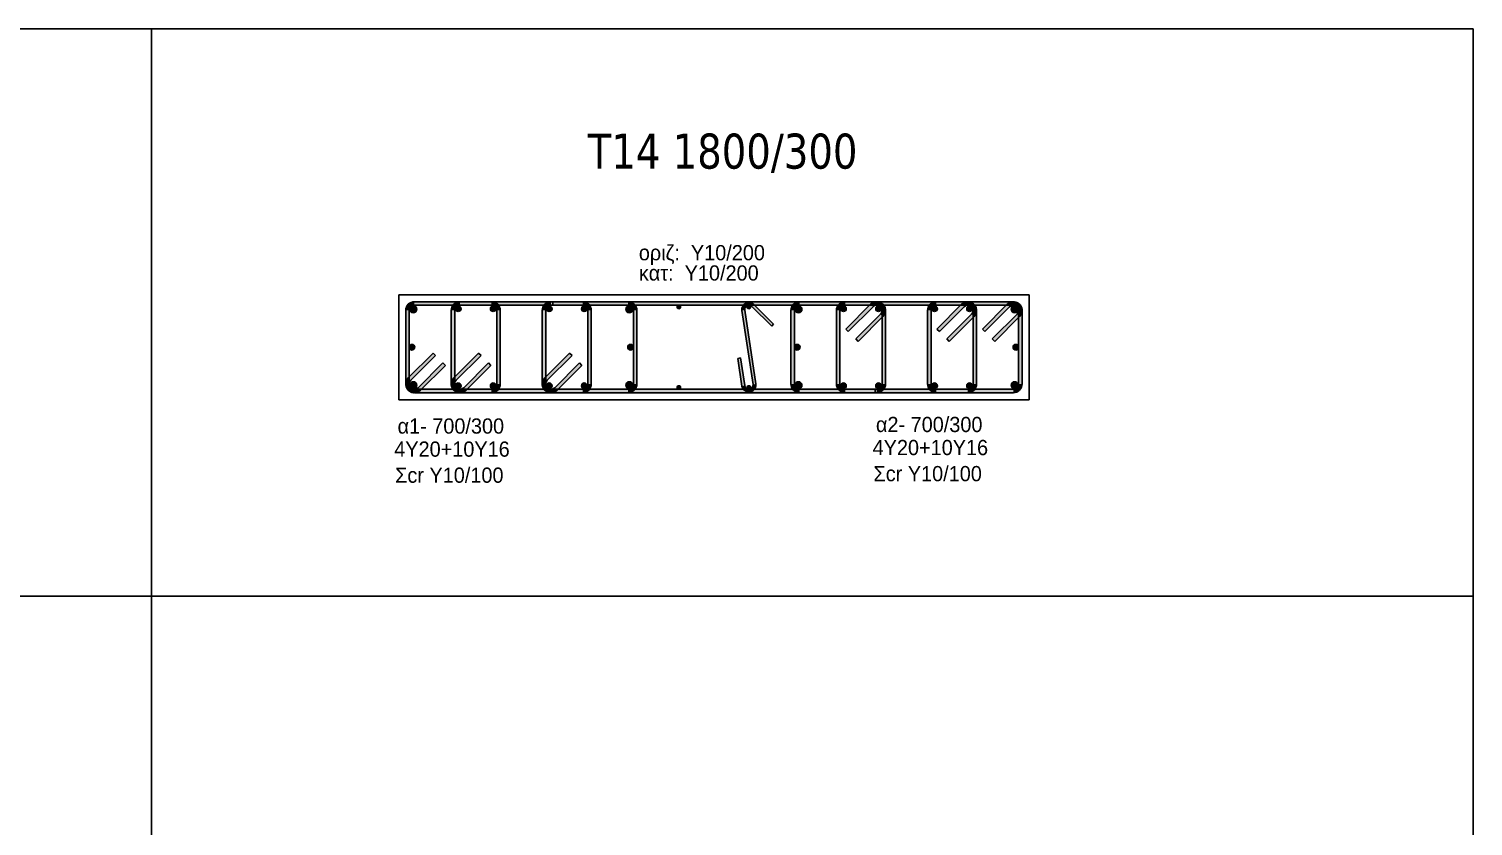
# Model space of a CAD drawing. Header units: millimetres. Extents: x -2171 to 1563, y -1758 to -1505.
# Drawn here: x 592.8 to 613.42, y -1601.64 to -1590.25 of the extents above; entities that cross this region are included whole.
import ezdxf

# ---------------------------------------------------------------- set-up
doc = ezdxf.new("R2010")
doc.units = ezdxf.units.MM
for name, color, linetype in [('-S_TEXT', 3, 'Continuous'), ('Col_Det', 7, 'Continuous'), ('Col_Det_Fill', 7, 'Continuous'), ('Geo_Col_Pro_1', 7, 'Continuous'), ('pinakaki', 153, 'Continuous')]:
    doc.layers.add(name, color=color, linetype=linetype)
doc.styles.add('S1Arl22_b_934_161', font='arial.ttf', dxfattribs={"width": 0.933629, "height": 0.002175})
doc.styles.get("Standard").update_dxf_attribs({"font": 'tahoma.ttf'})

msp = doc.modelspace()

# ---------------------------------------------------------------- hatches: boundary and pattern name
at = {"layer": 'Col_Det_Fill'}
for color, points in [(252, [(598.3026, -1594.1965), (598.3026, -1594.1465, 0.4142136), (598.1776, -1594.2715), (598.2276, -1594.2715, -0.4142136)]), (252, [(598.2276, -1594.2715), (598.1776, -1594.2715), (598.1776, -1595.3215), (598.2276, -1595.3215)]), (12, [(598.2349, -1594.2538, 0.4142136), (598.2849, -1594.3038, 0.4142136), (598.3349, -1594.2538, 0.4142136), (598.2849, -1594.2038, 0.4142136)]), (252, [(601.3526, -1594.1965), (601.3526, -1594.1465), (598.3026, -1594.1465), (598.3026, -1594.1965)]), (252, [(598.9526, -1594.1965), (598.9526, -1594.1465, 0.4142136), (598.8276, -1594.2715), (598.8776, -1594.2715, -0.4142136)]), (252, [(598.8776, -1594.2715), (598.8276, -1594.2715), (598.8276, -1595.3215), (598.8776, -1595.3215)]), (56, [(598.8879, -1594.2467, 0.4142136), (598.9279, -1594.2867, 0.4142136), (598.9679, -1594.2467, 0.4142136), (598.9279, -1594.2067, 0.4142136)]), (252, [(599.4026, -1594.1965), (599.4026, -1594.1465), (598.9526, -1594.1465), (598.9526, -1594.1965)]), (56, [(599.3874, -1594.2467, 0.4142136), (599.4274, -1594.2867, 0.4142136), (599.4674, -1594.2467, 0.4142136), (599.4274, -1594.2067, 0.4142136)]), (252, [(599.4776, -1594.2715), (599.5276, -1594.2715, 0.4142136), (599.4026, -1594.1465), (599.4026, -1594.1965, -0.4142136)]), (252, [(599.4776, -1595.3215), (599.5276, -1595.3215), (599.5276, -1594.2715), (599.4776, -1594.2715)]), (252, [(600.2526, -1594.1965), (600.2526, -1594.1465, 0.4142136), (600.1276, -1594.2715), (600.1776, -1594.2715, -0.4142136)]), (252, [(600.1776, -1594.2715), (600.1276, -1594.2715), (600.1276, -1595.3215), (600.1776, -1595.3215)]), (56, [(600.1879, -1594.2467, 0.4142136), (600.2279, -1594.2867, 0.4142136), (600.2679, -1594.2467, 0.4142136), (600.2279, -1594.2067, 0.4142136)]), (252, [(600.7026, -1594.1965), (600.7026, -1594.1465), (600.2526, -1594.1465), (600.2526, -1594.1965)]), (252, [(604.8792, -1594.1965), (604.8792, -1594.1465), (600.2761, -1594.1465), (600.2761, -1594.1965)]), (56, [(600.6874, -1594.2467, 0.4142136), (600.7274, -1594.2867, 0.4142136), (600.7674, -1594.2467, 0.4142136), (600.7274, -1594.2067, 0.4142136)]), (252, [(600.7776, -1594.2715), (600.8276, -1594.2715, 0.4142136), (600.7026, -1594.1465), (600.7026, -1594.1965, -0.4142136)]), (252, [(600.7776, -1595.3215), (600.8276, -1595.3215), (600.8276, -1594.2715), (600.7776, -1594.2715)]), (12, [(601.3203, -1594.2538, 0.4142136), (601.3703, -1594.3038, 0.4142136), (601.4203, -1594.2538, 0.4142136), (601.3703, -1594.2038, 0.4142136)]), (252, [(601.4276, -1594.2715), (601.4776, -1594.2715, 0.4142136), (601.3526, -1594.1465), (601.3526, -1594.1965, -0.4142136)]), (252, [(601.4276, -1595.3215), (601.4776, -1595.3215), (601.4776, -1594.2715), (601.4276, -1594.2715)]), (133, [(602.0529, -1594.2215, 0.4142136), (602.0779, -1594.2465, 0.4142136), (602.1029, -1594.2215, 0.4142136), (602.0779, -1594.1965, 0.4142136)]), (252, [(602.9785, -1594.2713), (603.018, -1594.2653, -0.7233449), (603.1198, -1594.214), (603.1481, -1594.1857, 0.7233449)]), (252, [(603.1367, -1595.3276), (603.1763, -1595.3216), (603.018, -1594.2653), (602.9785, -1594.2713)]), (133, [(603.0524, -1594.2215, 0.4142136), (603.0774, -1594.2465, 0.4142136), (603.1024, -1594.2215, 0.4142136), (603.0774, -1594.1965, 0.4142136)]), (252, [(603.1481, -1594.1857), (603.1198, -1594.214), (603.4026, -1594.4969), (603.4309, -1594.4686)]), (252, [(603.8026, -1594.1965), (603.8026, -1594.1465, 0.4142136), (603.6776, -1594.2715), (603.7276, -1594.2715, -0.4142136)]), (252, [(603.7276, -1594.2715), (603.6776, -1594.2715), (603.6776, -1595.3215), (603.7276, -1595.3215)]), (12, [(603.8349, -1594.2538, 0.4142136), (603.7849, -1594.2038, 0.4142136), (603.7349, -1594.2538, 0.4142136), (603.7849, -1594.3038, 0.4142136)]), (252, [(606.8526, -1594.1965), (606.8526, -1594.1465), (603.8026, -1594.1465), (603.8026, -1594.1965)]), (252, [(604.4526, -1594.1965), (604.4526, -1594.1465, 0.4142136), (604.3276, -1594.2715), (604.3776, -1594.2715, -0.4142136)]), (252, [(604.3776, -1594.2715), (604.3276, -1594.2715), (604.3276, -1595.3215), (604.3776, -1595.3215)]), (56, [(604.4679, -1594.2467, 0.4142136), (604.4279, -1594.2067, 0.4142136), (604.3879, -1594.2467, 0.4142136), (604.4279, -1594.2867, 0.4142136)]), (252, [(604.9026, -1594.1965), (604.9026, -1594.1465), (604.4526, -1594.1465), (604.4526, -1594.1965)]), (252, [(604.8496, -1594.2184), (604.8142, -1594.1831), (604.4607, -1594.5366), (604.496, -1594.572)]), (252, [(604.6021, -1594.678), (604.6375, -1594.7134), (604.991, -1594.3598), (604.9557, -1594.3245)]), (252, [(604.9776, -1594.2715), (605.0276, -1594.2715, 0.6681786), (604.8142, -1594.1831), (604.8496, -1594.2184, -0.6681786)]), (56, [(604.9674, -1594.2467, 0.4142136), (604.9274, -1594.2067, 0.4142136), (604.8874, -1594.2467, 0.4142136), (604.9274, -1594.2867, 0.4142136)]), (252, [(604.9557, -1594.3245), (604.991, -1594.3598, 0.6681786), (604.9026, -1594.1465), (604.9026, -1594.1965, -0.6681786)]), (252, [(604.9776, -1595.3215), (605.0276, -1595.3215), (605.0276, -1594.2715), (604.9776, -1594.2715)]), (252, [(605.7526, -1594.1965), (605.7526, -1594.1465, 0.4142136), (605.6276, -1594.2715), (605.6776, -1594.2715, -0.4142136)]), (252, [(605.6776, -1594.2715), (605.6276, -1594.2715), (605.6276, -1595.3215), (605.6776, -1595.3215)]), (56, [(605.7679, -1594.2467, 0.4142136), (605.7279, -1594.2067, 0.4142136), (605.6879, -1594.2467, 0.4142136), (605.7279, -1594.2867, 0.4142136)]), (252, [(606.2026, -1594.1965), (606.2026, -1594.1465), (605.7526, -1594.1465), (605.7526, -1594.1965)]), (252, [(606.1496, -1594.2184), (606.1142, -1594.1831), (605.7607, -1594.5366), (605.796, -1594.572)]), (252, [(605.9021, -1594.678), (605.9375, -1594.7134), (606.291, -1594.3598), (606.2557, -1594.3245)]), (252, [(606.2776, -1594.2715), (606.3276, -1594.2715, 0.6681786), (606.1142, -1594.1831), (606.1496, -1594.2184, -0.6681786)]), (56, [(606.2674, -1594.2467, 0.4142136), (606.2274, -1594.2067, 0.4142136), (606.1874, -1594.2467, 0.4142136), (606.2274, -1594.2867, 0.4142136)]), (252, [(606.2557, -1594.3245), (606.291, -1594.3598, 0.6681786), (606.2026, -1594.1465), (606.2026, -1594.1965, -0.6681786)]), (252, [(606.2776, -1595.3215), (606.3276, -1595.3215), (606.3276, -1594.2715), (606.2776, -1594.2715)]), (252, [(606.7996, -1594.2184), (606.7642, -1594.1831), (606.4107, -1594.5366), (606.446, -1594.572)]), (252, [(606.5521, -1594.678), (606.5875, -1594.7134), (606.941, -1594.3598), (606.9057, -1594.3245)]), (252, [(606.9276, -1594.2715), (606.9776, -1594.2715, 0.6681786), (606.7642, -1594.1831), (606.7996, -1594.2184, -0.6681786)]), (12, [(606.9203, -1594.2538, 0.4142136), (606.8703, -1594.2038, 0.4142136), (606.8203, -1594.2538, 0.4142136), (606.8703, -1594.3038, 0.4142136)]), (252, [(606.9057, -1594.3245), (606.941, -1594.3598, 0.6681786), (606.8526, -1594.1465), (606.8526, -1594.1965, -0.6681786)]), (252, [(606.9276, -1595.3215), (606.9776, -1595.3215), (606.9776, -1594.2715), (606.9276, -1594.2715)]), (12, [(598.2276, -1594.7964, 0.4142136), (598.2676, -1594.8364, 0.4142136), (598.3076, -1594.7964, 0.4142136), (598.2676, -1594.7564, 0.4142136)]), (12, [(601.3476, -1594.7965, 0.4142136), (601.3876, -1594.8365, 0.4142136), (601.4276, -1594.7965, 0.4142136), (601.3876, -1594.7565, 0.4142136)]), (12, [(603.8076, -1594.7964, 0.4142136), (603.7676, -1594.7564, 0.4142136), (603.7276, -1594.7964, 0.4142136), (603.7676, -1594.8364, 0.4142136)]), (12, [(606.9276, -1594.7965, 0.4142136), (606.8876, -1594.7565, 0.4142136), (606.8476, -1594.7965, 0.4142136), (606.8876, -1594.8365, 0.4142136)]), (252, [(598.6031, -1594.9149), (598.5678, -1594.8795), (598.2142, -1595.2331), (598.2496, -1595.2684)]), (252, [(599.2531, -1594.9149), (599.2178, -1594.8795), (598.8642, -1595.2331), (598.8996, -1595.2684)]), (252, [(600.5531, -1594.9149), (600.5178, -1594.8795), (600.1642, -1595.2331), (600.1996, -1595.2684)]), (252, [(602.9588, -1594.9498), (602.9192, -1594.9557), (602.9785, -1595.3513), (603.018, -1595.3453)]), (252, [(598.3557, -1595.3745), (598.391, -1595.4098), (598.7446, -1595.0563), (598.7092, -1595.0209)]), (252, [(599.0057, -1595.3745), (599.041, -1595.4098), (599.3946, -1595.0563), (599.3592, -1595.0209)]), (252, [(600.3057, -1595.3745), (600.341, -1595.4098), (600.6946, -1595.0563), (600.6592, -1595.0209)]), (252, [(598.2496, -1595.2684), (598.2142, -1595.2331, 0.6681786), (598.3026, -1595.4465), (598.3026, -1595.3965, -0.6681786)]), (252, [(598.2276, -1595.3215), (598.1776, -1595.3215, 0.6681786), (598.391, -1595.4098), (598.3557, -1595.3745, -0.6681786)]), (12, [(598.2349, -1595.3391, 0.4142136), (598.2849, -1595.3891, 0.4142136), (598.3349, -1595.3391, 0.4142136), (598.2849, -1595.2891, 0.4142136)]), (252, [(598.8996, -1595.2684), (598.8642, -1595.2331, 0.6681786), (598.9526, -1595.4465), (598.9526, -1595.3965, -0.6681786)]), (252, [(598.8776, -1595.3215), (598.8276, -1595.3215, 0.6681786), (599.041, -1595.4098), (599.0057, -1595.3745, -0.6681786)]), (56, [(598.8879, -1595.3462, 0.4142136), (598.9279, -1595.3862, 0.4142136), (598.9679, -1595.3462, 0.4142136), (598.9279, -1595.3062, 0.4142136)]), (56, [(599.3874, -1595.3462, 0.4142136), (599.4274, -1595.3862, 0.4142136), (599.4674, -1595.3462, 0.4142136), (599.4274, -1595.3062, 0.4142136)]), (252, [(599.4026, -1595.3965), (599.4026, -1595.4465, 0.4142136), (599.5276, -1595.3215), (599.4776, -1595.3215, -0.4142136)]), (252, [(600.1996, -1595.2684), (600.1642, -1595.2331, 0.6681786), (600.2526, -1595.4465), (600.2526, -1595.3965, -0.6681786)]), (252, [(600.1776, -1595.3215), (600.1276, -1595.3215, 0.6681786), (600.341, -1595.4098), (600.3057, -1595.3745, -0.6681786)]), (56, [(600.1879, -1595.3462, 0.4142136), (600.2279, -1595.3862, 0.4142136), (600.2679, -1595.3462, 0.4142136), (600.2279, -1595.3062, 0.4142136)]), (56, [(600.6874, -1595.3462, 0.4142136), (600.7274, -1595.3862, 0.4142136), (600.7674, -1595.3462, 0.4142136), (600.7274, -1595.3062, 0.4142136)]), (252, [(600.7026, -1595.3965), (600.7026, -1595.4465, 0.4142136), (600.8276, -1595.3215), (600.7776, -1595.3215, -0.4142136)]), (12, [(601.3203, -1595.3391, 0.4142136), (601.3703, -1595.3891, 0.4142136), (601.4203, -1595.3391, 0.4142136), (601.3703, -1595.2891, 0.4142136)]), (252, [(601.3526, -1595.3965), (601.3526, -1595.4465, 0.4142136), (601.4776, -1595.3215), (601.4276, -1595.3215, -0.4142136)]), (133, [(602.0529, -1595.3715, 0.4142136), (602.0779, -1595.3965, 0.4142136), (602.1029, -1595.3715, 0.4142136), (602.0779, -1595.3465, 0.4142136)]), (252, [(603.018, -1595.3453), (602.9785, -1595.3513, 1), (603.1763, -1595.3216), (603.1367, -1595.3276, -1)]), (133, [(603.0524, -1595.3715, 0.4142136), (603.0774, -1595.3965, 0.4142136), (603.1024, -1595.3715, 0.4142136), (603.0774, -1595.3465, 0.4142136)]), (252, [(603.7276, -1595.3215), (603.6776, -1595.3215, 0.4142136), (603.8026, -1595.4465), (603.8026, -1595.3965, -0.4142136)]), (12, [(603.8349, -1595.3391, 0.4142136), (603.7849, -1595.2891, 0.4142136), (603.7349, -1595.3391, 0.4142136), (603.7849, -1595.3891, 0.4142136)]), (252, [(604.3776, -1595.3215), (604.3276, -1595.3215, 0.4142136), (604.4526, -1595.4465), (604.4526, -1595.3965, -0.4142136)]), (56, [(604.4679, -1595.3462, 0.4142136), (604.4279, -1595.3062, 0.4142136), (604.3879, -1595.3462, 0.4142136), (604.4279, -1595.3862, 0.4142136)]), (56, [(604.9674, -1595.3462, 0.4142136), (604.9274, -1595.3062, 0.4142136), (604.8874, -1595.3462, 0.4142136), (604.9274, -1595.3862, 0.4142136)]), (252, [(604.9026, -1595.3965), (604.9026, -1595.4465, 0.4142136), (605.0276, -1595.3215), (604.9776, -1595.3215, -0.4142136)]), (252, [(605.6776, -1595.3215), (605.6276, -1595.3215, 0.4142136), (605.7526, -1595.4465), (605.7526, -1595.3965, -0.4142136)]), (56, [(605.7679, -1595.3462, 0.4142136), (605.7279, -1595.3062, 0.4142136), (605.6879, -1595.3462, 0.4142136), (605.7279, -1595.3862, 0.4142136)]), (56, [(606.2674, -1595.3462, 0.4142136), (606.2274, -1595.3062, 0.4142136), (606.1874, -1595.3462, 0.4142136), (606.2274, -1595.3862, 0.4142136)]), (252, [(606.2026, -1595.3965), (606.2026, -1595.4465, 0.4142136), (606.3276, -1595.3215), (606.2776, -1595.3215, -0.4142136)]), (12, [(606.9203, -1595.3391, 0.4142136), (606.8703, -1595.2891, 0.4142136), (606.8203, -1595.3391, 0.4142136), (606.8703, -1595.3891, 0.4142136)]), (252, [(606.8526, -1595.3965), (606.8526, -1595.4465, 0.4142136), (606.9776, -1595.3215), (606.9276, -1595.3215, -0.4142136)]), (252, [(598.3026, -1595.3965), (598.3026, -1595.4465), (601.3526, -1595.4465), (601.3526, -1595.3965)]), (252, [(598.9526, -1595.3965), (598.9526, -1595.4465), (599.4026, -1595.4465), (599.4026, -1595.3965)]), (252, [(600.2526, -1595.3965), (600.2526, -1595.4465), (600.7026, -1595.4465), (600.7026, -1595.3965)]), (252, [(600.2761, -1595.3965), (600.2761, -1595.4465), (604.8792, -1595.4465), (604.8792, -1595.3965)]), (252, [(603.8026, -1595.3965), (603.8026, -1595.4465), (606.8526, -1595.4465), (606.8526, -1595.3965)]), (252, [(604.4526, -1595.3965), (604.4526, -1595.4465), (604.9026, -1595.4465), (604.9026, -1595.3965)]), (252, [(605.7526, -1595.3965), (605.7526, -1595.4465), (606.2026, -1595.4465), (606.2026, -1595.3965)])]:
    msp.add_hatch(color=color, dxfattribs=at).paths.add_polyline_path(points)

# ---------------------------------------------------------------- linework, layer by layer
at = {"layer": '-S_TEXT', "ltscale": 5}
msp.add_lwpolyline([(555.2686, -1590.2497), (613.4161, -1590.2497), (613.4161, -1630.2944), (555.2686, -1630.2944)], close=True, dxfattribs=at)
at = {"layer": 'Col_Det', "color": 7}
for points in [[(607.0776, -1594.0465), (598.0776, -1594.0465)], [(598.0776, -1594.0465), (598.0776, -1595.5465)], [(607.0776, -1595.5465), (607.0776, -1594.0465)], [(598.1776, -1594.2715), (598.1776, -1595.3215)], [(598.2276, -1595.3215), (598.2276, -1594.2715)], [(601.3526, -1594.1465), (598.3026, -1594.1465)], [(598.3026, -1594.1965), (601.3526, -1594.1965)], [(598.8276, -1594.2715), (598.8276, -1595.3215)], [(598.8776, -1595.3215), (598.8776, -1594.2715)], [(599.4026, -1594.1465), (598.9526, -1594.1465)], [(598.9526, -1594.1965), (599.4026, -1594.1965)], [(599.4776, -1594.2715), (599.4776, -1595.3215)], [(599.5276, -1595.3215), (599.5276, -1594.2715)], [(600.1276, -1594.2715), (600.1276, -1595.3215)], [(600.1776, -1595.3215), (600.1776, -1594.2715)], [(600.7026, -1594.1465), (600.2526, -1594.1465)], [(600.2526, -1594.1965), (600.7026, -1594.1965)], [(604.8792, -1594.1465), (600.2761, -1594.1465)], [(600.2761, -1594.1465), (600.2761, -1594.1965)], [(600.2761, -1594.1965), (604.8792, -1594.1965)], [(600.7776, -1594.2715), (600.7776, -1595.3215)], [(600.8276, -1595.3215), (600.8276, -1594.2715)], [(601.4276, -1594.2715), (601.4276, -1595.3215)], [(601.4776, -1595.3215), (601.4776, -1594.2715)], [(602.9785, -1594.2713), (603.1367, -1595.3276)], [(603.1763, -1595.3216), (603.018, -1594.2653)], [(603.1198, -1594.214), (603.4026, -1594.4969)], [(603.4309, -1594.4686), (603.1481, -1594.1857)], [(603.6776, -1594.2715), (603.6776, -1595.3215)], [(603.7276, -1595.3215), (603.7276, -1594.2715)], [(606.8526, -1594.1465), (603.8026, -1594.1465)], [(603.8026, -1594.1965), (606.8526, -1594.1965)], [(604.3276, -1594.2715), (604.3276, -1595.3215)], [(604.3776, -1595.3215), (604.3776, -1594.2715)], [(604.9026, -1594.1465), (604.4526, -1594.1465)], [(604.4526, -1594.1965), (604.9026, -1594.1965)], [(604.8142, -1594.1831), (604.4607, -1594.5366)], [(604.496, -1594.572), (604.8496, -1594.2184)], [(604.9557, -1594.3245), (604.6021, -1594.678)], [(604.8792, -1594.1965), (604.8792, -1594.1465)], [(604.9776, -1594.2715), (604.9776, -1595.3215)], [(605.0276, -1595.3215), (605.0276, -1594.2715)], [(605.6276, -1594.2715), (605.6276, -1595.3215)], [(605.6776, -1595.3215), (605.6776, -1594.2715)], [(606.2026, -1594.1465), (605.7526, -1594.1465)], [(605.7526, -1594.1965), (606.2026, -1594.1965)], [(606.1142, -1594.1831), (605.7607, -1594.5366)], [(605.796, -1594.572), (606.1496, -1594.2184)], [(606.2557, -1594.3245), (605.9021, -1594.678)], [(606.2776, -1594.2715), (606.2776, -1595.3215)], [(606.3276, -1595.3215), (606.3276, -1594.2715)], [(606.7642, -1594.1831), (606.4107, -1594.5366)], [(606.446, -1594.572), (606.7996, -1594.2184)], [(606.9057, -1594.3245), (606.5521, -1594.678)], [(606.9276, -1594.2715), (606.9276, -1595.3215)], [(606.9776, -1595.3215), (606.9776, -1594.2715)], [(603.4026, -1594.4969), (603.4309, -1594.4686)], [(604.4607, -1594.5366), (604.496, -1594.572)], [(604.6375, -1594.7134), (604.991, -1594.3598)], [(605.7607, -1594.5366), (605.796, -1594.572)], [(605.9375, -1594.7134), (606.291, -1594.3598)], [(606.4107, -1594.5366), (606.446, -1594.572)], [(606.5875, -1594.7134), (606.941, -1594.3598)], [(604.6021, -1594.678), (604.6375, -1594.7134)], [(605.9021, -1594.678), (605.9375, -1594.7134)], [(606.5521, -1594.678), (606.5875, -1594.7134)], [(598.5678, -1594.8795), (598.2142, -1595.2331)], [(598.2496, -1595.2684), (598.6031, -1594.9149)], [(598.6031, -1594.9149), (598.5678, -1594.8795)], [(599.2178, -1594.8795), (598.8642, -1595.2331)], [(598.8996, -1595.2684), (599.2531, -1594.9149)], [(599.2531, -1594.9149), (599.2178, -1594.8795)], [(600.5178, -1594.8795), (600.1642, -1595.2331)], [(600.1996, -1595.2684), (600.5531, -1594.9149)], [(600.5531, -1594.9149), (600.5178, -1594.8795)], [(602.9588, -1594.9498), (602.9192, -1594.9557)], [(602.9192, -1594.9557), (602.9785, -1595.3513)], [(603.018, -1595.3453), (602.9588, -1594.9498)], [(598.7092, -1595.0209), (598.3557, -1595.3745)], [(598.391, -1595.4098), (598.7446, -1595.0563)], [(598.7446, -1595.0563), (598.7092, -1595.0209)], [(599.3592, -1595.0209), (599.0057, -1595.3745)], [(599.041, -1595.4098), (599.3946, -1595.0563)], [(599.3946, -1595.0563), (599.3592, -1595.0209)], [(600.6592, -1595.0209), (600.3057, -1595.3745)], [(600.341, -1595.4098), (600.6946, -1595.0563)], [(600.6946, -1595.0563), (600.6592, -1595.0209)], [(598.0776, -1595.5465), (607.0776, -1595.5465)], [(601.3526, -1595.3965), (598.3026, -1595.3965)], [(598.3026, -1595.4465), (601.3526, -1595.4465)], [(599.4026, -1595.3965), (598.9526, -1595.3965)], [(598.9526, -1595.4465), (599.4026, -1595.4465)], [(600.7026, -1595.3965), (600.2526, -1595.3965)], [(600.2526, -1595.4465), (600.7026, -1595.4465)], [(600.2761, -1595.3965), (600.2761, -1595.4465)], [(604.8792, -1595.3965), (600.2761, -1595.3965)], [(600.2761, -1595.4465), (604.8792, -1595.4465)], [(606.8526, -1595.3965), (603.8026, -1595.3965)], [(603.8026, -1595.4465), (606.8526, -1595.4465)], [(604.9026, -1595.3965), (604.4526, -1595.3965)], [(604.4526, -1595.4465), (604.9026, -1595.4465)], [(604.8792, -1595.4465), (604.8792, -1595.3965)], [(606.2026, -1595.3965), (605.7526, -1595.3965)], [(605.7526, -1595.4465), (606.2026, -1595.4465)]]:
    msp.add_lwpolyline(points, dxfattribs=at)
for points in [[(598.3026, -1594.1465, 0.4142136), (598.1776, -1594.2715)], [(598.2276, -1594.2715, -0.4142136), (598.3026, -1594.1965, -0.4142136)], [(598.2849, -1594.2038, 0.4142136), (598.2349, -1594.2538, 0.4142136)], [(598.2349, -1594.2538, 0.4142136), (598.2849, -1594.3038, 0.4142136)], [(598.3349, -1594.2538, 0.4142136), (598.2849, -1594.2038, 0.4142136)], [(598.2849, -1594.3038, 0.4142136), (598.3349, -1594.2538, 0.4142136)], [(598.9526, -1594.1465, 0.4142136), (598.8276, -1594.2715)], [(598.8776, -1594.2715, -0.4142136), (598.9526, -1594.1965, -0.4142136)], [(598.9279, -1594.2067, 0.4142136), (598.8879, -1594.2467, 0.4142136)], [(598.8879, -1594.2467, 0.4142136), (598.9279, -1594.2867, 0.4142136)], [(598.9679, -1594.2467, 0.4142136), (598.9279, -1594.2067, 0.4142136)], [(598.9279, -1594.2867, 0.4142136), (598.9679, -1594.2467, 0.4142136)], [(599.4274, -1594.2067, 0.4142136), (599.3874, -1594.2467, 0.4142136)], [(599.3874, -1594.2467, 0.4142136), (599.4274, -1594.2867, 0.4142136)], [(599.5276, -1594.2715, 0.4142136), (599.4026, -1594.1465)], [(599.4026, -1594.1965, -0.4142136), (599.4776, -1594.2715, -0.4142136)], [(599.4674, -1594.2467, 0.4142136), (599.4274, -1594.2067, 0.4142136)], [(599.4274, -1594.2867, 0.4142136), (599.4674, -1594.2467, 0.4142136)], [(600.2526, -1594.1465, 0.4142136), (600.1276, -1594.2715)], [(600.1776, -1594.2715, -0.4142136), (600.2526, -1594.1965, -0.4142136)], [(600.2279, -1594.2067, 0.4142136), (600.1879, -1594.2467, 0.4142136)], [(600.1879, -1594.2467, 0.4142136), (600.2279, -1594.2867, 0.4142136)], [(600.2679, -1594.2467, 0.4142136), (600.2279, -1594.2067, 0.4142136)], [(600.2279, -1594.2867, 0.4142136), (600.2679, -1594.2467, 0.4142136)], [(600.7274, -1594.2067, 0.4142136), (600.6874, -1594.2467, 0.4142136)], [(600.6874, -1594.2467, 0.4142136), (600.7274, -1594.2867, 0.4142136)], [(600.8276, -1594.2715, 0.4142136), (600.7026, -1594.1465)], [(600.7026, -1594.1965, -0.4142136), (600.7776, -1594.2715, -0.4142136)], [(600.7674, -1594.2467, 0.4142136), (600.7274, -1594.2067, 0.4142136)], [(600.7274, -1594.2867, 0.4142136), (600.7674, -1594.2467, 0.4142136)], [(601.3703, -1594.2038, 0.4142136), (601.3203, -1594.2538, 0.4142136)], [(601.3203, -1594.2538, 0.4142136), (601.3703, -1594.3038, 0.4142136)], [(601.4776, -1594.2715, 0.4142136), (601.3526, -1594.1465)], [(601.3526, -1594.1965, -0.4142136), (601.4276, -1594.2715, -0.4142136)], [(601.4203, -1594.2538, 0.4142136), (601.3703, -1594.2038, 0.4142136)], [(601.3703, -1594.3038, 0.4142136), (601.4203, -1594.2538, 0.4142136)], [(602.0779, -1594.1965, 0.4142136), (602.0529, -1594.2215, 0.4142136)], [(602.0529, -1594.2215, 0.4142136), (602.0779, -1594.2465, 0.4142136)], [(602.1029, -1594.2215, 0.4142136), (602.0779, -1594.1965, 0.4142136)], [(602.0779, -1594.2465, 0.4142136), (602.1029, -1594.2215, 0.4142136)], [(603.1481, -1594.1857, 0.7233449), (602.9785, -1594.2713, 0.7233449)], [(603.018, -1594.2653, -0.7233449), (603.1198, -1594.214)], [(603.0774, -1594.1965, 0.4142136), (603.0524, -1594.2215, 0.4142136)], [(603.0524, -1594.2215, 0.4142136), (603.0774, -1594.2465, 0.4142136)], [(603.1024, -1594.2215, 0.4142136), (603.0774, -1594.1965, 0.4142136)], [(603.0774, -1594.2465, 0.4142136), (603.1024, -1594.2215, 0.4142136)], [(603.8026, -1594.1465, 0.4142136), (603.6776, -1594.2715)], [(603.7276, -1594.2715, -0.4142136), (603.8026, -1594.1965, -0.4142136)], [(603.7849, -1594.2038, 0.4142136), (603.7349, -1594.2538, 0.4142136)], [(603.7349, -1594.2538, 0.4142136), (603.7849, -1594.3038, 0.4142136)], [(603.8349, -1594.2538, 0.4142136), (603.7849, -1594.2038, 0.4142136)], [(603.7849, -1594.3038, 0.4142136), (603.8349, -1594.2538, 0.4142136)], [(604.4526, -1594.1465, 0.4142136), (604.3276, -1594.2715)], [(604.3776, -1594.2715, -0.4142136), (604.4526, -1594.1965, -0.4142136)], [(604.4279, -1594.2067, 0.4142136), (604.3879, -1594.2467, 0.4142136)], [(604.3879, -1594.2467, 0.4142136), (604.4279, -1594.2867, 0.4142136)], [(604.4679, -1594.2467, 0.4142136), (604.4279, -1594.2067, 0.4142136)], [(604.4279, -1594.2867, 0.4142136), (604.4679, -1594.2467, 0.4142136)], [(605.0276, -1594.2715, 0.6681786), (604.8142, -1594.1831)], [(604.8496, -1594.2184, -0.6681786), (604.9776, -1594.2715, -0.6681786)], [(604.9274, -1594.2067, 0.4142136), (604.8874, -1594.2467, 0.4142136)], [(604.8874, -1594.2467, 0.4142136), (604.9274, -1594.2867, 0.4142136)], [(604.991, -1594.3598, 0.6681786), (604.9026, -1594.1465)], [(604.9026, -1594.1965, -0.6681786), (604.9557, -1594.3245, -0.6681786)], [(604.9674, -1594.2467, 0.4142136), (604.9274, -1594.2067, 0.4142136)], [(604.9274, -1594.2867, 0.4142136), (604.9674, -1594.2467, 0.4142136)], [(605.7526, -1594.1465, 0.4142136), (605.6276, -1594.2715)], [(605.6776, -1594.2715, -0.4142136), (605.7526, -1594.1965, -0.4142136)], [(605.7279, -1594.2067, 0.4142136), (605.6879, -1594.2467, 0.4142136)], [(605.6879, -1594.2467, 0.4142136), (605.7279, -1594.2867, 0.4142136)], [(605.7679, -1594.2467, 0.4142136), (605.7279, -1594.2067, 0.4142136)], [(605.7279, -1594.2867, 0.4142136), (605.7679, -1594.2467, 0.4142136)], [(606.3276, -1594.2715, 0.6681786), (606.1142, -1594.1831)], [(606.1496, -1594.2184, -0.6681786), (606.2776, -1594.2715, -0.6681786)], [(606.2274, -1594.2067, 0.4142136), (606.1874, -1594.2467, 0.4142136)], [(606.1874, -1594.2467, 0.4142136), (606.2274, -1594.2867, 0.4142136)], [(606.291, -1594.3598, 0.6681786), (606.2026, -1594.1465)], [(606.2026, -1594.1965, -0.6681786), (606.2557, -1594.3245, -0.6681786)], [(606.2674, -1594.2467, 0.4142136), (606.2274, -1594.2067, 0.4142136)], [(606.2274, -1594.2867, 0.4142136), (606.2674, -1594.2467, 0.4142136)], [(606.9776, -1594.2715, 0.6681786), (606.7642, -1594.1831)], [(606.7996, -1594.2184, -0.6681786), (606.9276, -1594.2715, -0.6681786)], [(606.8703, -1594.2038, 0.4142136), (606.8203, -1594.2538, 0.4142136)], [(606.8203, -1594.2538, 0.4142136), (606.8703, -1594.3038, 0.4142136)], [(606.941, -1594.3598, 0.6681786), (606.8526, -1594.1465)], [(606.8526, -1594.1965, -0.6681786), (606.9057, -1594.3245, -0.6681786)], [(606.9203, -1594.2538, 0.4142136), (606.8703, -1594.2038, 0.4142136)], [(606.8703, -1594.3038, 0.4142136), (606.9203, -1594.2538, 0.4142136)], [(598.2676, -1594.7564, 0.4142136), (598.2276, -1594.7964, 0.4142136)], [(598.3076, -1594.7964, 0.4142136), (598.2676, -1594.7564, 0.4142136)], [(601.3876, -1594.7565, 0.4142136), (601.3476, -1594.7965, 0.4142136)], [(601.4276, -1594.7965, 0.4142136), (601.3876, -1594.7565, 0.4142136)], [(603.7676, -1594.7564, 0.4142136), (603.7276, -1594.7964, 0.4142136)], [(603.8076, -1594.7964, 0.4142136), (603.7676, -1594.7564, 0.4142136)], [(606.8876, -1594.7565, 0.4142136), (606.8476, -1594.7965, 0.4142136)], [(606.9276, -1594.7965, 0.4142136), (606.8876, -1594.7565, 0.4142136)], [(598.2276, -1594.7964, 0.4142136), (598.2676, -1594.8364, 0.4142136)], [(598.2676, -1594.8364, 0.4142136), (598.3076, -1594.7964, 0.4142136)], [(601.3476, -1594.7965, 0.4142136), (601.3876, -1594.8365, 0.4142136)], [(601.3876, -1594.8365, 0.4142136), (601.4276, -1594.7965, 0.4142136)], [(603.7276, -1594.7964, 0.4142136), (603.7676, -1594.8364, 0.4142136)], [(603.7676, -1594.8364, 0.4142136), (603.8076, -1594.7964, 0.4142136)], [(606.8476, -1594.7965, 0.4142136), (606.8876, -1594.8365, 0.4142136)], [(606.8876, -1594.8365, 0.4142136), (606.9276, -1594.7965, 0.4142136)], [(598.2142, -1595.2331, 0.6681786), (598.3026, -1595.4465)], [(598.1776, -1595.3215, 0.6681786), (598.391, -1595.4098)], [(598.3026, -1595.3965, -0.6681786), (598.2496, -1595.2684, -0.6681786)], [(598.3557, -1595.3745, -0.6681786), (598.2276, -1595.3215, -0.6681786)], [(598.2849, -1595.2891, 0.4142136), (598.2349, -1595.3391, 0.4142136)], [(598.2349, -1595.3391, 0.4142136), (598.2849, -1595.3891, 0.4142136)], [(598.3349, -1595.3391, 0.4142136), (598.2849, -1595.2891, 0.4142136)], [(598.2849, -1595.3891, 0.4142136), (598.3349, -1595.3391, 0.4142136)], [(598.8642, -1595.2331, 0.6681786), (598.9526, -1595.4465)], [(598.8276, -1595.3215, 0.6681786), (599.041, -1595.4098)], [(598.9526, -1595.3965, -0.6681786), (598.8996, -1595.2684, -0.6681786)], [(599.0057, -1595.3745, -0.6681786), (598.8776, -1595.3215, -0.6681786)], [(598.9279, -1595.3062, 0.4142136), (598.8879, -1595.3462, 0.4142136)], [(598.8879, -1595.3462, 0.4142136), (598.9279, -1595.3862, 0.4142136)], [(598.9679, -1595.3462, 0.4142136), (598.9279, -1595.3062, 0.4142136)], [(598.9279, -1595.3862, 0.4142136), (598.9679, -1595.3462, 0.4142136)], [(599.4274, -1595.3062, 0.4142136), (599.3874, -1595.3462, 0.4142136)], [(599.3874, -1595.3462, 0.4142136), (599.4274, -1595.3862, 0.4142136)], [(599.4026, -1595.4465, 0.4142136), (599.5276, -1595.3215)], [(599.4776, -1595.3215, -0.4142136), (599.4026, -1595.3965, -0.4142136)], [(599.4674, -1595.3462, 0.4142136), (599.4274, -1595.3062, 0.4142136)], [(599.4274, -1595.3862, 0.4142136), (599.4674, -1595.3462, 0.4142136)], [(600.1642, -1595.2331, 0.6681786), (600.2526, -1595.4465)], [(600.1276, -1595.3215, 0.6681786), (600.341, -1595.4098)], [(600.2526, -1595.3965, -0.6681786), (600.1996, -1595.2684, -0.6681786)], [(600.3057, -1595.3745, -0.6681786), (600.1776, -1595.3215, -0.6681786)], [(600.2279, -1595.3062, 0.4142136), (600.1879, -1595.3462, 0.4142136)], [(600.1879, -1595.3462, 0.4142136), (600.2279, -1595.3862, 0.4142136)], [(600.2679, -1595.3462, 0.4142136), (600.2279, -1595.3062, 0.4142136)], [(600.2279, -1595.3862, 0.4142136), (600.2679, -1595.3462, 0.4142136)], [(600.7274, -1595.3062, 0.4142136), (600.6874, -1595.3462, 0.4142136)], [(600.6874, -1595.3462, 0.4142136), (600.7274, -1595.3862, 0.4142136)], [(600.7026, -1595.4465, 0.4142136), (600.8276, -1595.3215)], [(600.7776, -1595.3215, -0.4142136), (600.7026, -1595.3965, -0.4142136)], [(600.7674, -1595.3462, 0.4142136), (600.7274, -1595.3062, 0.4142136)], [(600.7274, -1595.3862, 0.4142136), (600.7674, -1595.3462, 0.4142136)], [(601.3703, -1595.2891, 0.4142136), (601.3203, -1595.3391, 0.4142136)], [(601.3203, -1595.3391, 0.4142136), (601.3703, -1595.3891, 0.4142136)], [(601.3526, -1595.4465, 0.4142136), (601.4776, -1595.3215)], [(601.4276, -1595.3215, -0.4142136), (601.3526, -1595.3965, -0.4142136)], [(601.4203, -1595.3391, 0.4142136), (601.3703, -1595.2891, 0.4142136)], [(601.3703, -1595.3891, 0.4142136), (601.4203, -1595.3391, 0.4142136)], [(602.0779, -1595.3465, 0.4142136), (602.0529, -1595.3715, 0.4142136)], [(602.0529, -1595.3715, 0.4142136), (602.0779, -1595.3965, 0.4142136)], [(602.1029, -1595.3715, 0.4142136), (602.0779, -1595.3465, 0.4142136)], [(602.0779, -1595.3965, 0.4142136), (602.1029, -1595.3715, 0.4142136)], [(602.9785, -1595.3513, 1), (603.1763, -1595.3216)], [(603.1367, -1595.3276, -1), (603.018, -1595.3453, -1)], [(603.0774, -1595.3465, 0.4142136), (603.0524, -1595.3715, 0.4142136)], [(603.0524, -1595.3715, 0.4142136), (603.0774, -1595.3965, 0.4142136)], [(603.1024, -1595.3715, 0.4142136), (603.0774, -1595.3465, 0.4142136)], [(603.0774, -1595.3965, 0.4142136), (603.1024, -1595.3715, 0.4142136)], [(603.6776, -1595.3215, 0.4142136), (603.8026, -1595.4465)], [(603.8026, -1595.3965, -0.4142136), (603.7276, -1595.3215, -0.4142136)], [(603.7849, -1595.2891, 0.4142136), (603.7349, -1595.3391, 0.4142136)], [(603.7349, -1595.3391, 0.4142136), (603.7849, -1595.3891, 0.4142136)], [(603.8349, -1595.3391, 0.4142136), (603.7849, -1595.2891, 0.4142136)], [(603.7849, -1595.3891, 0.4142136), (603.8349, -1595.3391, 0.4142136)], [(604.3276, -1595.3215, 0.4142136), (604.4526, -1595.4465)], [(604.4526, -1595.3965, -0.4142136), (604.3776, -1595.3215, -0.4142136)], [(604.4279, -1595.3062, 0.4142136), (604.3879, -1595.3462, 0.4142136)], [(604.3879, -1595.3462, 0.4142136), (604.4279, -1595.3862, 0.4142136)], [(604.4679, -1595.3462, 0.4142136), (604.4279, -1595.3062, 0.4142136)], [(604.4279, -1595.3862, 0.4142136), (604.4679, -1595.3462, 0.4142136)], [(604.9274, -1595.3062, 0.4142136), (604.8874, -1595.3462, 0.4142136)], [(604.8874, -1595.3462, 0.4142136), (604.9274, -1595.3862, 0.4142136)], [(604.9026, -1595.4465, 0.4142136), (605.0276, -1595.3215)], [(604.9776, -1595.3215, -0.4142136), (604.9026, -1595.3965, -0.4142136)], [(604.9674, -1595.3462, 0.4142136), (604.9274, -1595.3062, 0.4142136)], [(604.9274, -1595.3862, 0.4142136), (604.9674, -1595.3462, 0.4142136)], [(605.6276, -1595.3215, 0.4142136), (605.7526, -1595.4465)], [(605.7526, -1595.3965, -0.4142136), (605.6776, -1595.3215, -0.4142136)], [(605.7279, -1595.3062, 0.4142136), (605.6879, -1595.3462, 0.4142136)], [(605.6879, -1595.3462, 0.4142136), (605.7279, -1595.3862, 0.4142136)], [(605.7679, -1595.3462, 0.4142136), (605.7279, -1595.3062, 0.4142136)], [(605.7279, -1595.3862, 0.4142136), (605.7679, -1595.3462, 0.4142136)], [(606.2274, -1595.3062, 0.4142136), (606.1874, -1595.3462, 0.4142136)], [(606.1874, -1595.3462, 0.4142136), (606.2274, -1595.3862, 0.4142136)], [(606.2026, -1595.4465, 0.4142136), (606.3276, -1595.3215)], [(606.2776, -1595.3215, -0.4142136), (606.2026, -1595.3965, -0.4142136)], [(606.2674, -1595.3462, 0.4142136), (606.2274, -1595.3062, 0.4142136)], [(606.2274, -1595.3862, 0.4142136), (606.2674, -1595.3462, 0.4142136)], [(606.8703, -1595.2891, 0.4142136), (606.8203, -1595.3391, 0.4142136)], [(606.8203, -1595.3391, 0.4142136), (606.8703, -1595.3891, 0.4142136)], [(606.8526, -1595.4465, 0.4142136), (606.9776, -1595.3215)], [(606.9276, -1595.3215, -0.4142136), (606.8526, -1595.3965, -0.4142136)], [(606.9203, -1595.3391, 0.4142136), (606.8703, -1595.2891, 0.4142136)], [(606.8703, -1595.3891, 0.4142136), (606.9203, -1595.3391, 0.4142136)]]:
    msp.add_lwpolyline(points, format="xyb", dxfattribs=at)
at = {"layer": 'Geo_Col_Pro_1', "color": 4, "linetype": 'Continuous', "ltscale": 0.5}
for p, q in [((594.5484, -1590.2497), (594.5484, -1605.0831)), ((555.2686, -1598.3514), (613.4161, -1598.3514))]:
    msp.add_line(p, q, dxfattribs=at)

# ---------------------------------------------------------------- texts
at = {"layer": 'Col_Det', "color": 7, "style": 'S1Arl22_b_934_161', "width": 0.933629}
for s, p in [('οριζ:  Y10/200', (601.506, -1593.5551, 14.75)), ('κατ:  Y10/200', (601.506, -1593.8451, 14.75)), (' α2- 700/300', (604.8123, -1596.0086, 14.75)), (' α1- 700/300', (597.9834, -1596.0308, 14.75)), ('4Y20+10Y16', (598.0148, -1596.3604, 14.75)), ('4Y20+10Y16', (604.8437, -1596.3382, 14.75)), ('Σcr Y10/100', (598.0267, -1596.7329, 14.75)), ('Σcr Y10/100', (604.8556, -1596.7107, 14.75))]:
    msp.add_text(s, height=0.2175, dxfattribs=at).set_placement(p)
at = {"layer": 'pinakaki', "color": 1, "width": 0.933629}
msp.add_text('Τ14 1800/300', height=0.5, dxfattribs=at).set_placement((600.7769, -1592.2455))

doc.saveas('drawing.dxf')
